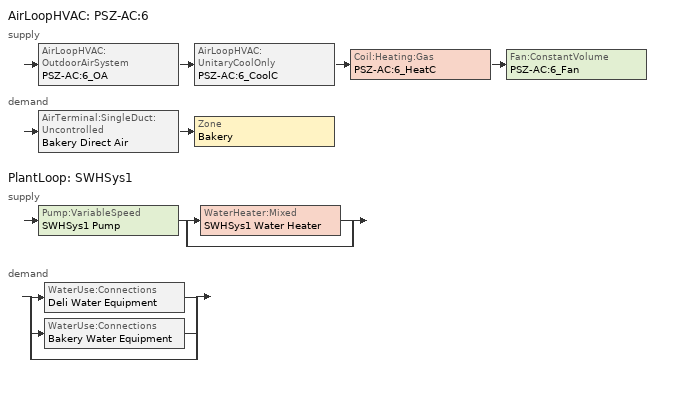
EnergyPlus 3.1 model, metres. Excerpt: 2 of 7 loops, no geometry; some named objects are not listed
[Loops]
AirLoopHVAC 'PSZ-AC:6'
 supply: AirLoopHVAC:OutdoorAirSystem 'PSZ-AC:6_OA' > AirLoopHVAC:UnitaryCoolOnly 'PSZ-AC:6_CoolC' > Coil:Heating:Gas 'PSZ-AC:6_HeatC' > Fan:ConstantVolume 'PSZ-AC:6_Fan'
 demand: AirTerminal:SingleDuct:Uncontrolled 'Bakery Direct Air' > Zone 'Bakery'
PlantLoop 'SWHSys1'
 supply: Pump:VariableSpeed 'SWHSys1 Pump' > split
  | WaterHeater:Mixed 'SWHSys1 Water Heater'
  | bypass
 demand: split
  | WaterUse:Connections 'Deli Water Equipment'
  | WaterUse:Connections 'Bakery Water Equipment'
  | bypass
[ComponentCost:LineItem] Item=Bakery
Name | Line Item Type | Cost per Each | Quantity | Cost per Unit of Output Capacity
Infiltration:Bakery | General | 1 | 0.1204
People:Bakery | General | 1 | 17.9984
LIGHTING EQUIP:Bakery | Lights |  |  | 1
ElectricEquipment:Bakery:MiscPlug | General | 1 | 5.6232
GasEquipment:Bakery:MiscGas | General | 1 | 11.2464
[Sizing:Zone]
Bakery: Zone Cooling Design Supply Air Temperature {C}=14; Zone Heating Design Supply Air Temperature {C}=40; Zone Cooling Design Supply Air Humidity Ratio {kg-H20/kg-air}=0.0085; Zone Heating Design Supply Air Humidity Ratio {kg-H20/kg-air}=0.008; Outdoor Air Method=Flow/Zone; Outside Air Flow per Zone Floor Area {(m3/s)/m2}=0; Outside Air Flow per Zone {m3/s}=0.156781; Cooling Design Air Flow Method {Flow/Zone | DesignDay | DesignDayWithLimit}=DesignDayWithLimit; Cooling Minimum Air Flow=1.17987; Cooling Minimum Air Flow Fraction=0; Heating Design Air Flow Method {Flow/Zone | DesignDay}=DesignDay; Heating Design Air Flow Rate=0
[ZoneControl:Thermostat]
Bakery Thermostat: Zone=Bakery; Control Type Schedule=Dual Zone Control Type Sched; Control 1=Bakery DualSPSched
[ThermostatSetpoint:DualSetpoint]
Bakery DualSPSched: Heating Setpoint Temperature Schedule=HTGSETP_SCH; Cooling Setpoint Temperature Schedule=CLGSETP_SCH
[Zone equipment]
Bakery: Bakery Exhaust Fan, Bakery Direct Air
[AirTerminal:SingleDuct:Uncontrolled]
Bakery Direct Air: Availability Schedule=ALWAYS_ON; Maximum Air Flow Rate {m3/s}=AUTOSIZE
[SetpointManager:SingleZone:Reheat]
SupAirTemp MngrBakery: Control Variable=Temperature; Minimum Supply Air Temperature C=10; Maximum Supply Air Temperature C=50; Control Zone=Bakery; Setpoint Node or NodeList=PSZ-AC:6 Supply Equipment Outlet Node
[WaterUse:Connections]
Name | Water Use Equipment 1
Deli Water Equipment | Deli Water Equipment
Bakery Water Equipment | Bakery Water Equipment
[WaterUse:Equipment] Peak Flow Rate {m3/s}=5.25E-6; Flow Rate Fraction Schedule=BLDG_SWH_SCH
Name | Target Temperature Schedule | Hot Water Supply Temperature Schedule Name  {C} | Zone | Sensible Fraction Schedule | Latent Fraction Schedule
Deli Water Equipment | Deli Water Equipment Temp Sched | Deli Water Equipment Hot Supply Temp Sched | Deli | Deli Water Equipment Sensible fract sched | Deli Water Equipment Latent fract sched
Bakery Water Equipment | Bakery Water Equipment Temp Sched | Bakery Water Equipment Hot Supply Temp Sched | Bakery | Bakery Water Equipment Sensible fract sched | Bakery Water Equipment Latent fract sched
[Refrigeration:Case]
Bakery_Case:1_WALKINFREEZER: Availablility Schedule=ALWAYS_ON; Zone=Bakery; Rated Ambient Temperature {C}=23.88; Rated Ambient Relative Humidity {%}=55; Rated Total Cooling Capacity per Unit length {W/m}=461.52; Rated Latent Heat Ratio=0.1; Rated Runtime Fraction=0.4; Case Length {m}=2.4; Case Operating Temperature {C}=2.2; Latent Case Credit Curve Type=CaseTemperatureMethod; Latent Case Credit Curve=Bakery_Case:1_WALKINFREEZERSingleShelfHorizontal_LatentEnergyMult; Standard Case Fan Power per Unit Length {W/m}=63; Operating Case Fan Power per Unit Length {W/m}=63; Standard Case Lighting Power per Unit Length {W/m}=26.25; Case Lighting Schedule=BLDG_LIGHT_SCH; Fraction Of Lighting Energy To Case=1; Case Anti-Sweat Heater Power per Unit Length {W/m}=0; Minimum Anti-Sweat Heater Power per Unit Length {W/m}=0; Anti-Sweat Heater Control Type {******}=None; Humidity At Zero Anti-Sweat Heater Energy {%}=0; Case Height {m}=0; Fraction of Anti-Sweat Heater Energy To Case=0; Case Defrost Power per Unit Length {W/m}=0; Case Defrost Type=NONE; Case Defrost Schedule=Bakery_Case:1_WALKINFREEZER_CaseDefrost2aDaySched; Case Defrost Drip-Down Schedule=Bakery_Case:1_WALKINFREEZER_CaseDripDown2aDaySched; Defrost Energy Correction Curve Type=None; Under Case HVAC Return Air Fraction=0; Refrigerated Case Restocking Schedule=Bakery_Case:1_WALKINFREEZER_WalkInStockingSched; Case Credit Fraction Schedule=Bakery_Case:1_WALKINFREEZER_CaseCreditReduxSched
[Fan:ZoneExhaust]
Bakery Exhaust Fan: Availability Schedule=Hours_of_operation; Fan Efficiency=0.35; Pressure Rise {Pa}=125; Maximum Flow Rate {m3/s} [*******]=1.1799
[AirLoopHVAC]
PSZ-AC:6: Design Supply Air Flow Rate {m3/s}=AUTOSIZE
[SetpointManager:MixedAir]
Name | Control Variable {Temperature} | Control Variable | Setpoint Node or NodeList
PSZ-AC:6_CoolC SAT Manager | Temperature
PSZ-AC:6_HeatC MixedAir Manager |  | Temperature | PSZ-AC:6_HeatC-PSZ-AC:6_FanNode
PSZ-AC:6_OAMixed Air Temp Manager |  | Temperature | PSZ-AC:6_OA-PSZ-AC:6_CoolCNode
[Sizing:System]
PSZ-AC:6: Type Of Load To Size On {Sensible}=Sensible; Design Outdoor Air Flow Rate {m3/s}=AUTOSIZE; Minimum System Air Flow Ratio=0.3; Preheat Design Temperature {C}=7; Preheat Design Humidity Ratio {kg-H2O/kg-air}=0.008; Precool Design Temperature {C}=12.8; Precool Design Humidity Ratio {kg-H2O/kg-air}=0.008; Central Cooling Design Supply Air Temperature {C}=12.8; Central Heating Design Supply Air Temperature {C}=40; Sizing Option {Coincident | NonCoincident}=NonCoincident; 100% Outdoor Air in Cooling {Yes | No}=No; 100% Outdoor Air in Heating {Yes | No}=No; Central Cooling Design Supply Air Humidity Ratio {kg-H2O/kg-air}=0.0085; Central Heating Design Supply Air Humidity Ratio {kg-H2O/kg-air}=0.008; Cooling Design Air Flow Method=DesignDay; Cooling Design Air Flow Rate {m3/s}=0; Heating Design Air Flow Method=DesignDay; Heating Design Air Flow Rate {m3/s}=0
[Controller:OutdoorAir]
PSZ-AC:6_OA_Controller: Minimum Outdoor Air Flow Rate {m3/s}=AUTOSIZE; Maximum Outdoor Air Flow Rate {m3/s}=AUTOSIZE; Economizer Control Type=DifferentialDryBulb; Economizer Control Action Type=ModulateFlow; Economizer Maximum Limit Dry-Bulb Temperature {C}=28; Economizer Maximum Limit Enthalpy {J/kg}=64000; Economizer Minimum Limit Dry-Bulb Temperature {C}=0; Lockout Type=NoLockout; Minimum Limit Type=FixedMinimum; Minimum Outdoor Air Schedule=MinOA_Sched
[AirLoopHVAC:UnitaryCoolOnly]
PSZ-AC:6_CoolC: Availablility Schedule=ALWAYS_ON; Cooling Coil=PSZ-AC:6_CoolC DXCoil
[Coil:Cooling:DX:SingleSpeed]
PSZ-AC:6_CoolC DXCoil: Availablility Schedule=ALWAYS_ON; Rated Total Cooling Capacity {W}=AUTOSIZE; Rated Sensible Heat Ratio=AUTOSIZE; Rated COP=3.74204; Rated Air Flow Rate {m3/s}=AUTOSIZE; Total Cooling Capacity Function of Temperature Curve=PSZ-AC:6_CoolCStandard10Ton_CapFT; Total Cooling Capacity Function of Flow Fraction Curve Name)=PSZ-AC:6_CoolCStandard10Ton_CapFF; Energy Input Ratio Function of Temperature Curve=PSZ-AC:6_CoolCStandard10Ton_EIRFT; Energy Input Ratio Function of Flow Fraction Curve=PSZ-AC:6_CoolCStandard10Ton_EIRFFF; Part Load Fraction Correlation Curve=PSZ-AC:6_CoolCStandard10Ton_PLR; Supply Air Fan Operating Mode=ContinuousFanWithCyclingCompressor
[Coil:Heating:Gas]
PSZ-AC:6_HeatC: Availablility Schedule=ALWAYS_ON; Gas Burner Efficiency=0.8; Nominal Capacity {W}=AUTOSIZE
[Fan:ConstantVolume]
PSZ-AC:6_Fan: Availablility Schedule=HVACOperationSchd; Fan Efficiency=0.56875; Pressure Rise {Pa}=622; Maximum Flow Rate {m3/s}=AUTOSIZE; Motor Efficiency=0.875; Motor In Airstream Fraction=1
[PlantLoop]
SWHSys1: Fluid Type {WATER}=Water; Loop Equipment Operation Scheme=SWHSys1 Loop Operation Scheme List; Maximum Loop Temperature {C}=60; Minimum Loop Temperature {C}=10; Maximum Loop Flow Rate {m3/s}=AUTOSIZE; Minimum Loop Flow Rate {m3/s}=0; Loop Volume {m3}=AUTOSIZE; Load Distribution Scheme {OPTIMAL | SEQUENTIAL}=Optimal
[Sizing:Plant]
SWHSys1: Loop Type {COOLING | HEATING}=Heating; Design Loop Exit Temperature {C}=60; Design Loop Temperature Difference {C}=5
[SetpointManager:Scheduled]
SWHSys1 Loop Setpoint Manager: Control Variable {TEMP}=Temperature; Schedule=SWHSys1-Loop-Temp-Schedule; Setpoint Node=SWHSys1 Supply Outlet Node
[PlantEquipmentOperationSchemes]
SWHSys1 Loop Operation Scheme List: Control Scheme 1 Object Type {*******}=PlantEquipmentOperation:HeatingLoad; Control Scheme 1=SWHSys1 Operation Scheme; Control Scheme 1 Schedule=PlantOnSched
[PlantEquipmentOperation:HeatingLoad]
SWHSys1 Operation Scheme: Load Range 1 Lower Limit {W}=0; Load Range 1 Upper Limit {W}=1000000000000000; Priority Control 1 Equipment List=SWHSys1 Equipment List
[PlantEquipmentList]
SWHSys1 Equipment List: SWHSys1 Water Heater
[Pump:VariableSpeed]
SWHSys1 Pump: Rated Flow Rate {m3/s}=AUTOSIZE; Rated Pump Head {Pa} [179352 Pa = 60 ft]=0.1; Rated Power Consumption {W}=AUTOSIZE; Motor Efficiency=1; Fraction of Motor Inefficiencies to Fluid Stream=0; Coefficient 1 of the Part Load Performance Curve=0; Coefficient 2 of the Part Load Performance Curve=1; Coefficient 3 of the Part Load Performance Curve=0; Coefficient 4 of the Part Load Performance Curve=0; Minimum Flow Rate {m3/s}=0; Pump Control Type {Continuous | Intermittent}=Intermittent
[WaterHeater:Mixed]
SWHSys1 Water Heater: Tank Volume {m3}=0.4; Setpoint Temperature Schedule=SWHSys1 Water Heater Setpoint Temperature Schedule Name; Deadband Temperature Difference {deltaC}=2; Maximum Temperature Limit {C}=82.2222; Heater Control Type {Cycle | Modulate}=Cycle; Heater Maximum Capacity {W}=845000; Heater Fuel Type=NATURALGAS; Heater Thermal Efficiency=0.8; Off Cycle Parasitic Fuel Consumption Rate {W}=20; Off Cycle Parasitic Fuel Type=NATURALGAS; Off Cycle Parasitic Heat Fraction To Tank=0.8; On Cycle Parasitic Fuel Type=NATURALGAS; Ambient Temperature Indicator {Schedule | Zone | Outdoors}=SCHEDULE; Ambient Temperature Schedule=SWHSys1 Water Heater Ambient Temperature Schedule Name; Off Cycle Loss Coefficient to Ambient Temperature {W/K}=6; On Cycle Loss Coefficient to Ambient Temperature {W/K}=6; Use Side Effectiveness=1; Source Side Effectiveness=1; Use Side Design Flow Rate=AUTOSIZE; Source Side Design Flow Rate=AUTOSIZE; Indirect Water Heater Recovery Time=1.5
[Schedule:Compact]
Hours_of_operation; HVACOperationSchd: Through: 12/31, For: Weekdays SummerDesignDay, Until: 06:00, 0, Until: 22:00, 1, Until: 24:00, 0, For: Saturday WinterDesignDay, Until: 06:00, 0, Until: 22:00, 1, Until: 24:00, 0, For: Sunday Holidays AllOtherDays, Until: 06:00, 0, Until: 22:00, 1, Until: 24:00, 0
ALWAYS_ON; PlantOnSched; MinOA_Sched: Through: 12/31, For: AllDays, Until: 24:00, 1
BLDG_LIGHT_SCH: Through: 12/31, For: Weekdays, Until: 06:00, 0.05, Until: 08:00, 0.2, Until: 09:00, 0.5, Until: 18:00, 0.9, Until: 20:00, 0.6, Until: 21:00, 0.5, Until: 22:00, 0.2, Until: 24:00, 0.05, For: Saturday, Until: 06:00, 0.05, Until: 08:00, 0.1, Until: 09:00, 0.3, Until: 10:00, 0.6, Until: 18:00, 0.9, Until: 19:00, 0.5, Until: 21:00, 0.3, Until: 22:00, 0.1, Until: 24:00, 0.05, For: SummerDesignDay, Until: 24:00, 1, For: WinterDesignDay, Until: 24:00, 0, For: Sunday Holidays AllOtherDays, Until: 06:00, 0.05, Until: 10:00, 0.1, Until: 12:00, 0.4, Until: 17:00, 0.6, Until: 18:00, 0.4, Until: 22:00, 0.2, Until: 24:00, 0.05
BLDG_SWH_SCH: Through: 12/31, For: Weekdays SummerDesignDay, Until: 01:00, 0.04, Until: 03:00, 0.05, Until: 07:00, 0.04, Until: 08:00, 0.15, Until: 09:00, 0.23, Until: 10:00, 0.32, Until: 11:00, 0.41, Until: 12:00, 0.57, Until: 13:00, 0.62, Until: 14:00, 0.61, Until: 15:00, 0.5, Until: 16:00, 0.45, Until: 17:00, 0.46, Until: 18:00, 0.47, Until: 19:00, 0.42, Until: 20:00, 0.34, Until: 21:00, 0.33, Until: 22:00, 0.23, Until: 23:00, 0.13, Until: 24:00, 0.08, For: Saturday WinterDesignDay, Until: 01:00, 0.11, Until: 02:00, 0.1, Until: 03:00, 0.08, Until: 06:00, 0.06, Until: 07:00, 0.07, Until: 08:00, 0.2, Until: 09:00, 0.24, Until: 10:00, 0.27, Until: 11:00, 0.42, Until: 12:00, 0.54, Until: 13:00, 0.59, Until: 14:00, 0.6, Until: 15:00, 0.49, Until: 16:00, 0.48, Until: 17:00, 0.47, Until: 18:00, 0.46, Until: 19:00, 0.44, Until: 20:00, 0.36, Until: 21:00, 0.29, Until: 22:00, 0.22, Until: 23:00, 0.16, Until: 24:00, 0.13, For: Sunday Holidays AllOtherDays, Until: 03:00, 0.07, Until: 06:00, 0.06, Until: 07:00, 0.07, Until: 08:00, 0.1, Until: 09:00, 0.12, Until: 10:00, 0.14, Until: 11:00, 0.29, Until: 12:00, 0.31, Until: 14:00, 0.36, Until: 15:00, 0.34, Until: 16:00, 0.35, Until: 17:00, 0.37, Until: 18:00, 0.34, Until: 19:00, 0.25, Until: 20:00, 0.27, Until: 21:00, 0.21, Until: 22:00, 0.16, Until: 23:00, 0.1, Until: 24:00, 0.06
HTGSETP_SCH: Through: 12/31, For: Weekdays WinterDesignDay, Until: 06:00, 15.6, Until: 22:00, 21, Until: 24:00, 15.6, For SummerDesignDay, Until: 24:00, 15.6, For: Saturday, Until: 06:00, 15.6, Until: 22:00, 21, Until: 24:00, 15.6, For: Sunday Holidays AllOtherDays, Until:  6:00, 15.6, Until: 22:00, 21, Until: 24:00, 15.6
CLGSETP_SCH: Through: 12/31, For: Weekdays SummerDesignDay, Until: 06:00, 30, Until: 22:00, 24, Until: 24:00, 30, For: Saturday, Until: 06:00, 30, Until: 22:00, 24, Until: 24:00, 30, For WinterDesignDay, Until: 24:00, 30, For: Sunday Holidays AllOtherDays, Until: 6:00, 30, Until: 22:00, 24, Until: 24:00, 30
Dual Zone Control Type Sched: Through: 12/31, For: AllDays, Until: 24:00, 4
Deli Water Equipment Latent fract sched; Bakery Water Equipment Latent fract sched: Through: 12/31, For: AllDays, Until: 24:00, 0.05
Deli Water Equipment Sensible fract sched; Bakery Water Equipment Sensible fract sched: Through: 12/31, For: AllDays, Until: 24:00, 0.2
Deli Water Equipment Temp Sched; Bakery Water Equipment Temp Sched: Through: 12/31, For: AllDays, Until: 24:00, 43.3
Deli Water Equipment Hot Supply Temp Sched; Bakery Water Equipment Hot Supply Temp Sched: Through: 12/31, For: AllDays, Until: 24:00, 55
Bakery_Case:1_WALKINFREEZER_CaseDefrost2aDaySched: On/Off, Through: 12/31, For:AllDays, Interpolate:Yes, Until: 11:00, 0, Until: 11:20, 1, Until: 23:00, 0, Until: 23:20, 1, Until: 24:00, 0
Bakery_Case:1_WALKINFREEZER_CaseDripDown2aDaySched: On/Off, Through: 12/31, For:AllDays, Interpolate:Yes, Until: 11:00, 0, Until: 11:30, 1, Until: 23:00, 0, Until: 23:30, 1, Until: 24:00, 0
Bakery_Case:1_WALKINFREEZER_WalkInStockingSched: Any Number, Through: 12/31, For: Tuesday Friday, Until: 4:00, 0, Until: 5:00, 725, Until: 6:00, 417, Until: 7:00, 290, Until: 24:00, 0, For: AllOtherDays, Until: 4:00, 0, Until: 5:00, 125, Until: 6:00, 117, Until: 7:00, 90, Until: 19:00, 0, Until: 20:00, 125, Until: 21:00, 117, Until: 22:00, 90, Until: 24:00, 0
Bakery_Case:1_WALKINFREEZER_CaseCreditReduxSched: Fraction, Through: 12/31, For:AllDays, Interpolate:No, Until: 7:00, 0.2, Until: 21:00, 0.4, Until: 24:00, 0.2
SWHSys1-Loop-Temp-Schedule; SWHSys1 Water Heater Setpoint Temperature Schedule Name: Through: 12/31, For: AllDays, Until: 24:00, 60
SWHSys1 Water Heater Ambient Temperature Schedule Name: Through: 12/31, For: AllDays, Until: 24:00, 22
[Curve:Cubic]
Bakery_Case:1_WALKINFREEZERSingleShelfHorizontal_LatentEnergyMult: Coefficient1 Constant=0.0236; Coefficient2 x=0.0006; Coefficient3 x**2=0; Coefficient4 x**3=0; Minimum Value of x=-35; Maximum Value of x=20
[Curve:Quadratic]
Name | Coefficient1 Constant | Coefficient2 x | Coefficient3 x**2 | Minimum Value of x | Maximum Value of x
PSZ-AC:6_CoolCStandard10Ton_CapFF | 0.77136 | 0.34053 | -0.11088 | 0.75918 | 1.13877
PSZ-AC:6_CoolCStandard10Ton_EIRFFF | 1.2055 | -0.32953 | 0.12308 | 0.75918 | 1.13877
PSZ-AC:6_CoolCStandard10Ton_PLR | 0.771 | 0.229 | 0 | 0 | 1
[Curve:Biquadratic] Minimum Value of x=17; Maximum Value of x=22; Minimum Value of y=29; Maximum Value of y=46
Name | Coefficient1 Constant | Coefficient2 x | Coefficient3 x**2 | Coefficient4 y | Coefficient5 y**2 | Coefficient6 x*y
PSZ-AC:6_CoolCStandard10Ton_CapFT | 0.42415 | 0.04426 | -0.00042 | 0.00333 | -0.00008 | -0.00021
PSZ-AC:6_CoolCStandard10Ton_EIRFT | 1.23649 | -0.02431 | 0.00057 | -0.01434 | 0.00063 | -0.00038
